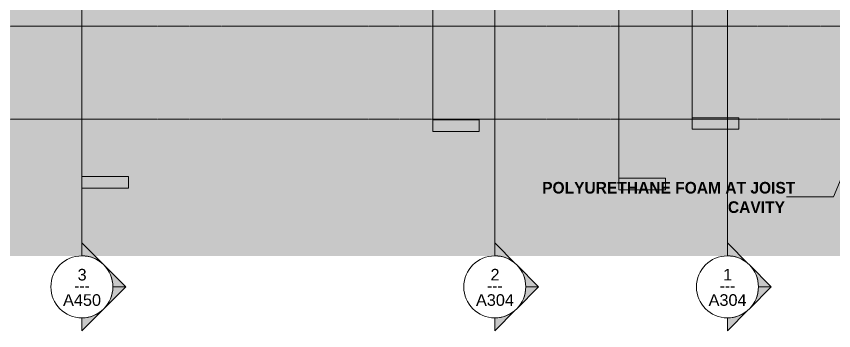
# Model space of a CAD drawing. Header units: inches. Extents: x -3210 to -1935, y -327 to 478.
# Drawn here: x -3033.9 to -2717.7, y -225.9 to -104.2 of the extents above; entities that cross this region are included whole.
import ezdxf

# ---------------------------------------------------------------- set-up
doc = ezdxf.new("R2010")
doc.units = ezdxf.units.IN
doc.header["$MEASUREMENT"] = 0
doc.linetypes.add('Grid Line 1_2_', pattern=[0.875, 0.5, -0.125, 0.125, -0.125])
for name, color, linetype, lineweight in [('A-FLOR-LEVL-1', 51, 'Grid Line 1_2_', 9), ('C-TOPO', 7, 'Continuous', 9), ('G-ANNO-SYMB', 111, 'Continuous', 9), ('G-ANNO-TEXT', 231, 'Continuous', 9)]:
    doc.layers.add(name, color=color, linetype=linetype, lineweight=lineweight)
doc.styles.add('Arial_1', font='arial.ttf', dxfattribs={"height": 4.5})
doc.styles.add('Century Gothic', font='ufonts.com_century-gothic.ttf', dxfattribs={"height": 4.5})
doc.styles.add('Century Gothic_B', font='GOTHICB.TTF', dxfattribs={"height": 4.5})

# ---------------------------------------------------------------- blocks, each defined once
blk = doc.blocks.new('Section - 3_32_ x 3_8_-54337-BUILDING SECTION - NORTH_SOUTH - LOOKING EAST')
at = {"layer": 'G-ANNO-SYMB'}
blk.add_hatch(color=256, dxfattribs=at).paths.add_polyline_path([(-2782.8, -166.82), (-2800.8, -166.82), (-2800.8, -171.32), (-2782.8, -171.32)], flags=0)
for p, q in [((-2800.8, -171.32), (-2800.8, -166.82)), ((-2800.8, -166.82), (-2782.8, -166.82)), ((-2782.8, -166.82), (-2782.8, -171.32)), ((-2782.8, -171.32), (-2800.8, -171.32))]:
    blk.add_line(p, q, dxfattribs=at)
blk = doc.blocks.new('Section - Section Head - Filled-22785-BUILDING SECTION - NORTH_SOUTH - LOOKING EAST')
at = {"layer": 'G-ANNO-SYMB'}
h = blk.add_hatch(color=256, dxfattribs=at)
edge = h.paths.add_edge_path(flags=0)
edge.add_arc((-2800.8, 80.08), 12.02, 47.9216, 90)
edge.add_line((-2800.8, 92.1), (-2800.8, 97.06))
edge.add_line((-2800.8, 97.06), (-2792.75, 89))
h = blk.add_hatch(color=256, dxfattribs=at)
edge = h.paths.add_edge_path(flags=0)
edge.add_line((-2792.31, 88.57), (-2783.83, 80.08))
edge.add_line((-2783.83, 80.08), (-2788.8, 80.08))
edge.add_arc((-2800.8, 80.08), 12, 0, 45)
h = blk.add_hatch(color=256, dxfattribs=at)
edge = h.paths.add_edge_path(flags=0)
edge.add_arc((-2800.8, 80.08), 12, 315, 360)
edge.add_line((-2788.8, 80.08), (-2783.83, 80.08))
edge.add_line((-2783.83, 80.08), (-2792.31, 71.6))
h = blk.add_hatch(color=256, dxfattribs=at)
edge = h.paths.add_edge_path(flags=0)
edge.add_line((-2792.75, 71.17), (-2800.8, 63.11))
edge.add_line((-2800.8, 63.11), (-2800.8, 68.07))
edge.add_arc((-2800.8, 80.08), 12.02, 270, 312.0784)
for p, q in [((-2792.75, 89), (-2800.8, 97.06)), ((-2800.8, 97.06), (-2800.8, 92.1)), ((-2783.83, 80.08), (-2792.31, 88.57)), ((-2792.31, 71.6), (-2783.83, 80.08)), ((-2788.8, 80.08), (-2783.83, 80.08)), ((-2783.83, 80.08), (-2788.8, 80.08)), ((-2800.8, 63.11), (-2792.75, 71.17)), ((-2800.8, 68.07), (-2800.8, 63.11))]:
    blk.add_line(p, q, dxfattribs=at)
for centre, radius, start, end in [((-2800.8, 80.1), 12, 90, 270), ((-2800.8, 80.1), 12, 270, 90), ((-2800.8, 80.08), 12.02, 47.9216, 90), ((-2800.8, 80.08), 12, 0, 45), ((-2800.8, 80.08), 12, 315, 360), ((-2800.8, 80.08), 12.02, 270, 312.0784)]:
    blk.add_arc(centre, radius, start, end, dxfattribs=at)
blk = doc.blocks.new('Detail View - 3_32_ x 3_8_-54337-BUILDING SECTION - NORTH_SOUTH - LOOKING EAST')
at = {"layer": 'G-ANNO-SYMB'}
blk.add_hatch(color=256, dxfattribs=at).paths.add_polyline_path([(-2754.45, -143.42), (-2772.45, -143.42), (-2772.45, -147.92), (-2754.45, -147.92)], flags=0)
for p, q in [((-2772.45, -147.92), (-2772.45, -143.42)), ((-2772.45, -143.42), (-2754.45, -143.42)), ((-2754.45, -143.42), (-2754.45, -147.92)), ((-2754.45, -147.92), (-2772.45, -147.92))]:
    blk.add_line(p, q, dxfattribs=at)

msp = doc.modelspace()

# ---------------------------------------------------------------- hatches: boundary and pattern name
at = {"layer": 'C-TOPO'}
msp.add_hatch(color=256, dxfattribs=at).paths.add_polyline_path([(-3080.33668, -196.93641), (-2630.33668, -196.93641), (-2630.33668, -139), (-2637.33668, -139), (-2637.33668, -127), (-2630.33668, -127), (-2630.33668, -92), (-2631.17975, -92.01448), (-2655.99684, -92.2732), (-2797.26502, -95.10267), (-3080.33687, -101), (-3140.2145, -102.01824), (-3143.82886, -104.685), (-3146.19812, -106.6746), (-3146.19812, -196.93641), (-3134.42184, -196.93641)], flags=0)

# ---------------------------------------------------------------- linework, layer by layer
at = {"layer": 'A-FLOR-LEVL-1'}
for p, q in [((-1935.47917, -108), (-3194.57025, -108)), ((-1935.47917, -144), (-3194.57025, -144))]:
    msp.add_line(p, q, dxfattribs=at)
at = {"layer": 'G-ANNO-SYMB'}
for p, q in [((-2848.79874, 405.76985), (-2848.79874, -196.89908)), ((-2758.79874, 405.76985), (-2758.79874, -196.89908)), ((-2800.79874, 68.08485), (-2800.79874, -166.82054)), ((-3008.54874, 57.79006), (-3008.54874, -166.24211)), ((-3008.54874, 57.79006), (-3008.54874, -196.89908)), ((-2772.44733, 17.1696), (-2772.44733, -143.42065)), ((-2872.79874, 13.95516), (-2872.79874, -144.29065))]:
    msp.add_line(p, q, dxfattribs=at)
at = {"layer": 'G-ANNO-TEXT'}
for p, q in [((-2639.81104, 13.15207), (-2717.81509, -174.04367)), ((-2717.81509, -174.04367), (-2735.98042, -174.04367))]:
    msp.add_line(p, q, dxfattribs=at)

# ---------------------------------------------------------------- block references
at = {"layer": 'G-ANNO-SYMB'}
for name, p in [('Section - 3_32_ x 3_8_-54337-BUILDING SECTION - NORTH_SOUTH - LOOKING EAST', (-72, 22.5299)), ('Detail View - 3_32_ x 3_8_-54337-BUILDING SECTION - NORTH_SOUTH - LOOKING EAST', (0, 0)), ('Section - 3_32_ x 3_8_-54337-BUILDING SECTION - NORTH_SOUTH - LOOKING EAST', (-207.75, 0.57843)), ('Section - 3_32_ x 3_8_-54337-BUILDING SECTION - NORTH_SOUTH - LOOKING EAST', (0, 0))]:
    msp.add_blockref(name, p, dxfattribs=at)
at = {"layer": 'G-ANNO-SYMB', "extrusion": (0, 0, -1), "rotation": 180}
for p in [(207.75, -128.81423), (48, -128.81423), (-42, -128.81423)]:
    msp.add_blockref('Section - Section Head - Filled-22785-BUILDING SECTION - NORTH_SOUTH - LOOKING EAST', p, dxfattribs=at)

# ---------------------------------------------------------------- texts
at = {"layer": 'G-ANNO-SYMB', "char_height": 4.5, "attachment_point": 1}
for s, insert, width, style in [('3', (-3010.20923, -201.94477), 4.242, 'Arial_1'), ('2', (-2850.45923, -201.94477), 4.242, 'Arial_1'), ('1', (-2760.45923, -201.94477), 4.242, 'Arial_1'), ('A450', (-3015.83127, -211.76289), 17.877, 'Arial_1'), ('---', (-3011.53488, -206.19811), 7.7265, 'Century Gothic'), ('A304', (-2856.08127, -211.76289), 17.877, 'Arial_1'), ('---', (-2851.78488, -206.19811), 7.7265, 'Century Gothic'), ('A304', (-2766.08127, -211.76289), 17.877, 'Arial_1'), ('---', (-2761.78488, -206.19811), 7.7265, 'Century Gothic')]:
    msp.add_mtext(s, dxfattribs=dict(at, insert=insert, width=width, style=style))
at = {"layer": 'G-ANNO-TEXT', "char_height": 4.5, "attachment_point": 1, "style": 'Century Gothic_B'}
for s, insert, width in [('POLYURETHANE FOAM AT JOIST', (-2830.4875, -168.29131), 114.534), ('CAVITY', (-2758.6125, -175.79131), 27.4215)]:
    msp.add_mtext(s, dxfattribs=dict(at, insert=insert, width=width))

doc.saveas('drawing.dxf')
